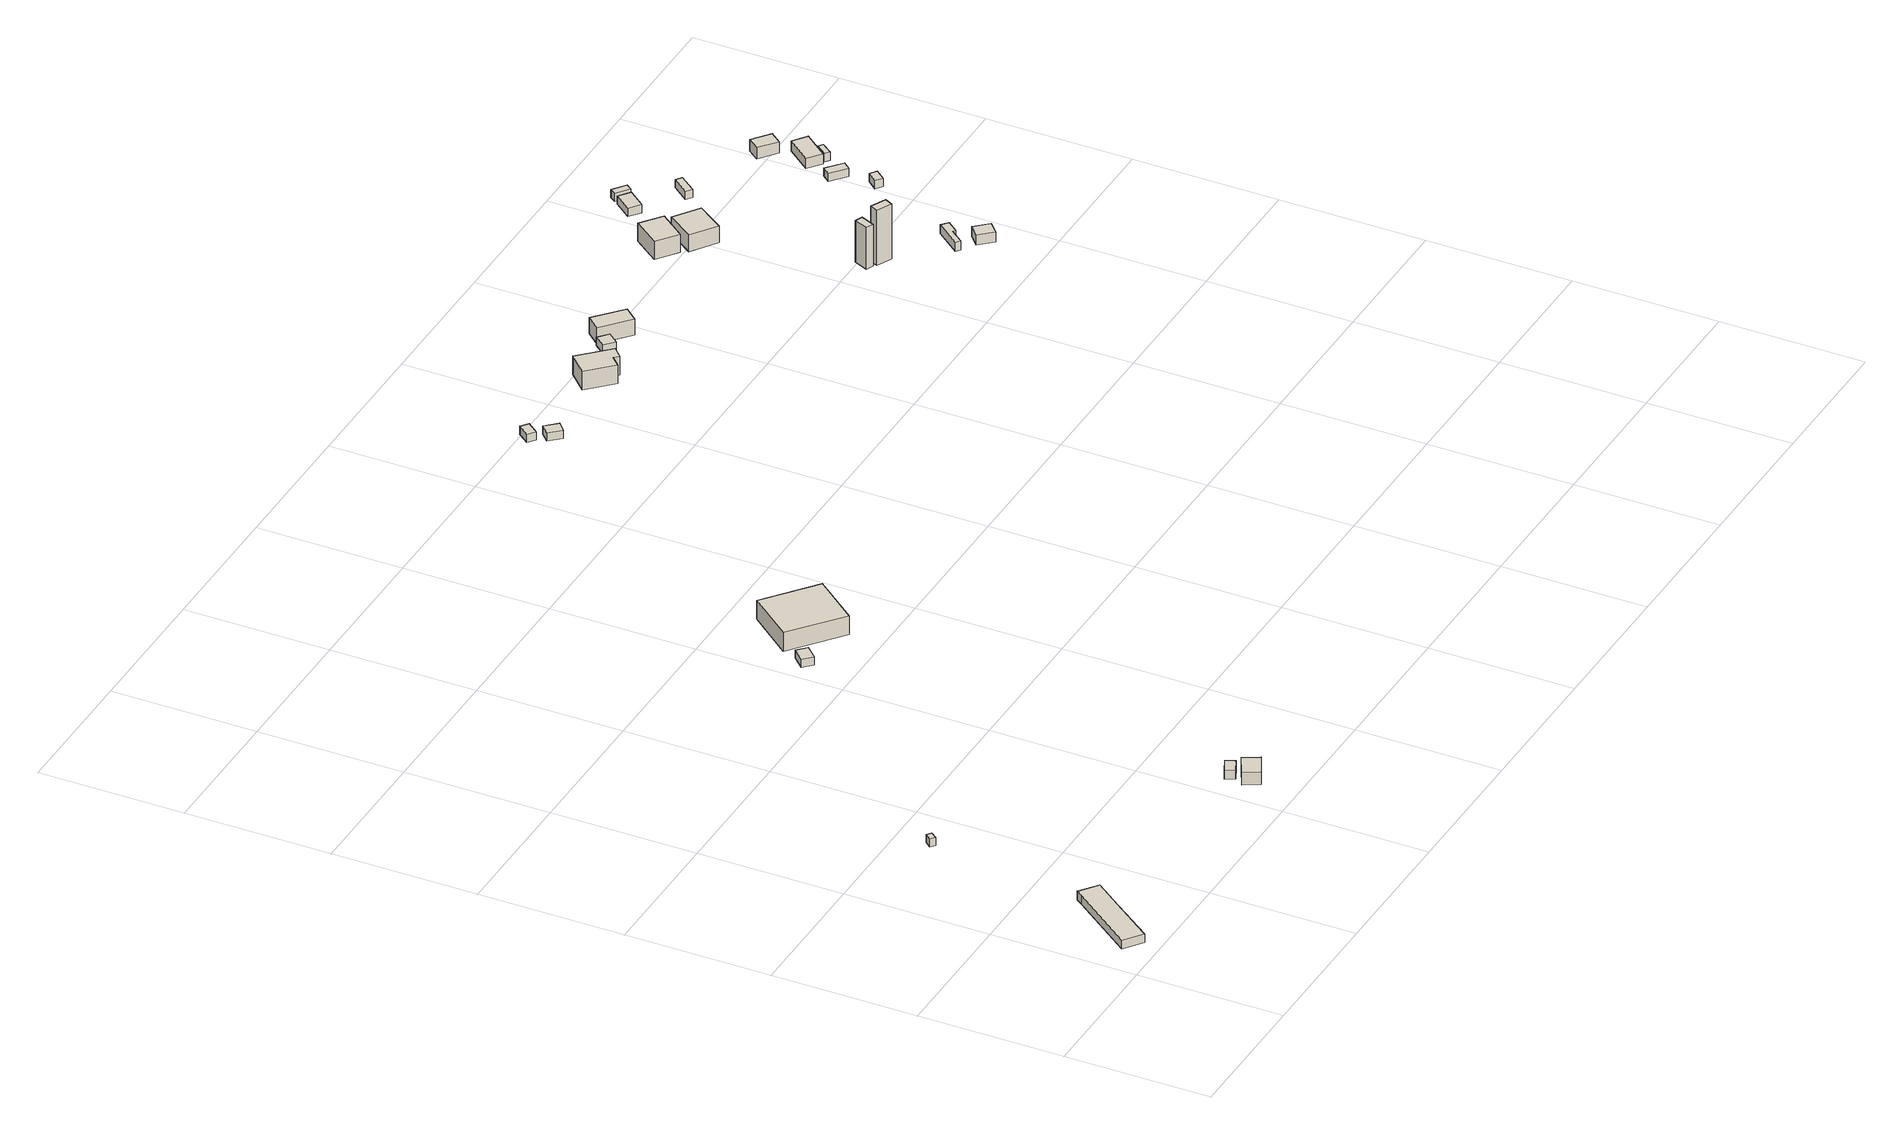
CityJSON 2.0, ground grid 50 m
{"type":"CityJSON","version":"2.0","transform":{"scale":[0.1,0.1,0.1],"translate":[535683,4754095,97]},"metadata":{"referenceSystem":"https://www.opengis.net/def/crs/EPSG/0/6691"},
"CityObjects":{
"building1":{"type":"Building","attributes":{"KeyCode":"658646","class":"3003","measuredHeight":3.8,"BuildingIDAttribute.prefecture":"01","BuildingIDAttribute.city":"01110","BuildingDetailAttribute.buildingStructureType":"611","BuildingDetailAttribute.surveyYear":2019,"BuildingRiverFloodingRiskAttribute.description":"2","BuildingRiverFloodingRiskAttribute.rankOrg":"1","BuildingRiverFloodingRiskAttribute.depth":0.486,"BuildingRiverFloodingRiskAttribute.adminType":"2","BuildingRiverFloodingRiskAttribute.scale":"1"},"geometry":[{"type":"Solid","lod":"1","boundaries":[[[[0,1,2,3,4,5]],[[4,6,7,5]],[[3,8,6,4]],[[2,9,8,3]],[[1,10,9,2]],[[0,11,10,1]],[[5,7,11,0]],[[6,8,9,10,11,7]]]]}]},
"building2":{"type":"Building","attributes":{"KeyCode":"642252","class":"3001","BuildingIDAttribute.prefecture":"01","BuildingIDAttribute.city":"01110","BuildingDetailAttribute.buildingStructureType":"611","BuildingDetailAttribute.surveyYear":2019,"BuildingRiverFloodingRiskAttribute.description":"2","BuildingRiverFloodingRiskAttribute.rankOrg":"1","BuildingRiverFloodingRiskAttribute.depth":0.071,"BuildingRiverFloodingRiskAttribute.adminType":"2","BuildingRiverFloodingRiskAttribute.scale":"2"},"geometry":[{"type":"Solid","lod":"1","boundaries":[[[[12,13,14,15]],[[14,16,17,15]],[[13,18,16,14]],[[12,19,18,13]],[[15,17,19,12]],[[16,18,19,17]]]]}]},
"building3":{"type":"Building","attributes":{"KeyCode":"642195","class":"3001","measuredHeight":5.4,"BuildingIDAttribute.prefecture":"01","BuildingIDAttribute.city":"01110","BuildingDetailAttribute.buildingStructureType":"611","BuildingDetailAttribute.surveyYear":2019,"BuildingRiverFloodingRiskAttribute.description":"2","BuildingRiverFloodingRiskAttribute.rankOrg":"1","BuildingRiverFloodingRiskAttribute.depth":0.396,"BuildingRiverFloodingRiskAttribute.adminType":"2","BuildingRiverFloodingRiskAttribute.scale":"1"},"geometry":[{"type":"Solid","lod":"1","boundaries":[[[[20,21,22,23]],[[22,24,25,23]],[[21,26,24,22]],[[20,27,26,21]],[[23,25,27,20]],[[24,26,27,25]]]]}]},
"building4":{"type":"Building","attributes":{"KeyCode":"642194","class":"3001","measuredHeight":3.9,"BuildingIDAttribute.prefecture":"01","BuildingIDAttribute.city":"01110","BuildingDetailAttribute.buildingStructureType":"611","BuildingDetailAttribute.surveyYear":2019,"BuildingRiverFloodingRiskAttribute.description":"2","BuildingRiverFloodingRiskAttribute.rankOrg":"1","BuildingRiverFloodingRiskAttribute.depth":0.396,"BuildingRiverFloodingRiskAttribute.adminType":"2","BuildingRiverFloodingRiskAttribute.scale":"1"},"geometry":[{"type":"Solid","lod":"1","boundaries":[[[[28,29,30,31]],[[30,32,33,31]],[[29,34,32,30]],[[28,35,34,29]],[[31,33,35,28]],[[32,34,35,33]]]]}]},
"building5":{"type":"Building","attributes":{"KeyCode":"642332","class":"3001","BuildingIDAttribute.prefecture":"01","BuildingIDAttribute.city":"01110","BuildingDetailAttribute.buildingStructureType":"611","BuildingDetailAttribute.surveyYear":2019,"BuildingRiverFloodingRiskAttribute.description":"2","BuildingRiverFloodingRiskAttribute.rankOrg":"1","BuildingRiverFloodingRiskAttribute.depth":0.062,"BuildingRiverFloodingRiskAttribute.adminType":"2","BuildingRiverFloodingRiskAttribute.scale":"1"},"geometry":[{"type":"Solid","lod":"1","boundaries":[[[[36,37,38,39]],[[38,40,41,39]],[[37,42,40,38]],[[36,43,42,37]],[[39,41,43,36]],[[40,42,43,41]]]]}]},
"building6":{"type":"Building","attributes":{"KeyCode":"642253","class":"3001","measuredHeight":8.2,"BuildingIDAttribute.prefecture":"01","BuildingIDAttribute.city":"01110","BuildingDetailAttribute.buildingStructureType":"611","BuildingDetailAttribute.surveyYear":2019,"BuildingRiverFloodingRiskAttribute.description":"2","BuildingRiverFloodingRiskAttribute.rankOrg":"1","BuildingRiverFloodingRiskAttribute.depth":0.113,"BuildingRiverFloodingRiskAttribute.adminType":"2","BuildingRiverFloodingRiskAttribute.scale":"1"},"geometry":[{"type":"Solid","lod":"1","boundaries":[[[[44,45,46,47]],[[46,48,49,47]],[[45,50,48,46]],[[44,51,50,45]],[[47,49,51,44]],[[48,50,51,49]]]]}]},
"building7":{"type":"Building","attributes":{"KeyCode":"642335","class":"3001","BuildingIDAttribute.prefecture":"01","BuildingIDAttribute.city":"01110","BuildingDetailAttribute.buildingStructureType":"611","BuildingDetailAttribute.surveyYear":2019,"BuildingRiverFloodingRiskAttribute.description":"2","BuildingRiverFloodingRiskAttribute.rankOrg":"1","BuildingRiverFloodingRiskAttribute.depth":0.065,"BuildingRiverFloodingRiskAttribute.adminType":"2","BuildingRiverFloodingRiskAttribute.scale":"1"},"geometry":[{"type":"Solid","lod":"1","boundaries":[[[[52,53,54,55]],[[54,56,57,55]],[[53,58,56,54]],[[52,59,58,53]],[[55,57,59,52]],[[56,58,59,57]]]]}]},
"building8":{"type":"Building","attributes":{"KeyCode":"642330","class":"3001","measuredHeight":2.9,"BuildingIDAttribute.prefecture":"01","BuildingIDAttribute.city":"01110","BuildingDetailAttribute.buildingStructureType":"611","BuildingDetailAttribute.surveyYear":2019,"BuildingRiverFloodingRiskAttribute.description":"2","BuildingRiverFloodingRiskAttribute.rankOrg":"1","BuildingRiverFloodingRiskAttribute.depth":0.065,"BuildingRiverFloodingRiskAttribute.adminType":"2","BuildingRiverFloodingRiskAttribute.scale":"1"},"geometry":[{"type":"Solid","lod":"1","boundaries":[[[[60,61,62,63]],[[62,64,65,63]],[[61,66,64,62]],[[60,67,66,61]],[[63,65,67,60]],[[64,66,67,65]]]]}]},
"building9":{"type":"Building","attributes":{"KeyCode":"642214","class":"3001","measuredHeight":8.6,"BuildingIDAttribute.prefecture":"01","BuildingIDAttribute.city":"01110","BuildingDetailAttribute.buildingStructureType":"611","BuildingDetailAttribute.surveyYear":2019,"BuildingRiverFloodingRiskAttribute.description":"2","BuildingRiverFloodingRiskAttribute.rankOrg":"2","BuildingRiverFloodingRiskAttribute.depth":0.658,"BuildingRiverFloodingRiskAttribute.adminType":"2","BuildingRiverFloodingRiskAttribute.scale":"1"},"geometry":[{"type":"Solid","lod":"1","boundaries":[[[[68,69,70,71,72,73]],[[72,74,75,73]],[[71,76,74,72]],[[70,77,76,71]],[[69,78,77,70]],[[68,79,78,69]],[[73,75,79,68]],[[74,76,77,78,79,75]]]]}]},
"building10":{"type":"Building","attributes":{"KeyCode":"642216","class":"3001","measuredHeight":3.2,"BuildingIDAttribute.prefecture":"01","BuildingIDAttribute.city":"01110","BuildingDetailAttribute.buildingStructureType":"611","BuildingDetailAttribute.surveyYear":2019,"BuildingRiverFloodingRiskAttribute.description":"2","BuildingRiverFloodingRiskAttribute.rankOrg":"2","BuildingRiverFloodingRiskAttribute.depth":0.658,"BuildingRiverFloodingRiskAttribute.adminType":"2","BuildingRiverFloodingRiskAttribute.scale":"1"},"geometry":[{"type":"Solid","lod":"1","boundaries":[[[[80,81,82,83]],[[82,84,85,83]],[[81,86,84,82]],[[80,87,86,81]],[[83,85,87,80]],[[84,86,87,85]]]]}]},
"building11":{"type":"Building","attributes":{"KeyCode":"642215","class":"3001","measuredHeight":9.6,"BuildingIDAttribute.prefecture":"01","BuildingIDAttribute.city":"01110","BuildingDetailAttribute.buildingStructureType":"611","BuildingDetailAttribute.surveyYear":2019,"BuildingRiverFloodingRiskAttribute.description":"2","BuildingRiverFloodingRiskAttribute.rankOrg":"1","BuildingRiverFloodingRiskAttribute.depth":0.208,"BuildingRiverFloodingRiskAttribute.adminType":"2","BuildingRiverFloodingRiskAttribute.scale":"1"},"geometry":[{"type":"Solid","lod":"1","boundaries":[[[[88,89,90,91]],[[90,92,93,91]],[[89,94,92,90]],[[88,95,94,89]],[[91,93,95,88]],[[92,94,95,93]]]]}]},
"building12":{"type":"Building","attributes":{"KeyCode":"642203","class":"3001","measuredHeight":7.2,"BuildingIDAttribute.prefecture":"01","BuildingIDAttribute.city":"01110","BuildingDetailAttribute.buildingStructureType":"611","BuildingDetailAttribute.surveyYear":2019,"BuildingRiverFloodingRiskAttribute.description":"2","BuildingRiverFloodingRiskAttribute.rankOrg":"1","BuildingRiverFloodingRiskAttribute.depth":0.387,"BuildingRiverFloodingRiskAttribute.adminType":"2","BuildingRiverFloodingRiskAttribute.scale":"1"},"geometry":[{"type":"Solid","lod":"1","boundaries":[[[[96,97,98,99]],[[98,100,101,99]],[[97,102,100,98]],[[96,103,102,97]],[[99,101,103,96]],[[100,102,103,101]]]]}]},
"building13":{"type":"Building","attributes":{"KeyCode":"642254","class":"3001","measuredHeight":18.2,"BuildingIDAttribute.prefecture":"01","BuildingIDAttribute.city":"01110","BuildingDetailAttribute.buildingStructureType":"611","BuildingDetailAttribute.surveyYear":2019,"BuildingRiverFloodingRiskAttribute.description":"2","BuildingRiverFloodingRiskAttribute.rankOrg":"2","BuildingRiverFloodingRiskAttribute.depth":1.63,"BuildingRiverFloodingRiskAttribute.adminType":"2","BuildingRiverFloodingRiskAttribute.scale":"1"},"geometry":[{"type":"Solid","lod":"1","boundaries":[[[[104,105,106,107]],[[106,108,109,107]],[[105,110,108,106]],[[104,111,110,105]],[[107,109,111,104]],[[108,110,111,109]]]]}]},
"building14":{"type":"Building","attributes":{"KeyCode":"642205","class":"3001","measuredHeight":21.8,"BuildingIDAttribute.prefecture":"01","BuildingIDAttribute.city":"01110","BuildingDetailAttribute.buildingStructureType":"611","BuildingDetailAttribute.surveyYear":2019,"BuildingRiverFloodingRiskAttribute.description":"2","BuildingRiverFloodingRiskAttribute.rankOrg":"2","BuildingRiverFloodingRiskAttribute.depth":2.56,"BuildingRiverFloodingRiskAttribute.adminType":"2","BuildingRiverFloodingRiskAttribute.scale":"1"},"geometry":[{"type":"Solid","lod":"1","boundaries":[[[[112,113,114,115]],[[114,116,117,115]],[[113,118,116,114]],[[112,119,118,113]],[[115,117,119,112]],[[116,118,119,117]]]]}]},
"building15":{"type":"Building","attributes":{"KeyCode":"642204","class":"3001","measuredHeight":7.4,"BuildingIDAttribute.prefecture":"01","BuildingIDAttribute.city":"01110","BuildingDetailAttribute.buildingStructureType":"611","BuildingDetailAttribute.surveyYear":2019,"BuildingRiverFloodingRiskAttribute.description":"2","BuildingRiverFloodingRiskAttribute.rankOrg":"2","BuildingRiverFloodingRiskAttribute.depth":0.7,"BuildingRiverFloodingRiskAttribute.adminType":"2","BuildingRiverFloodingRiskAttribute.scale":"1"},"geometry":[{"type":"Solid","lod":"1","boundaries":[[[[120,121,122,123]],[[122,124,125,123]],[[121,126,124,122]],[[120,127,126,121]],[[123,125,127,120]],[[124,126,127,125]]]]}]},
"building16":{"type":"Building","attributes":{"KeyCode":"642269","class":"3001","measuredHeight":3.3,"BuildingIDAttribute.prefecture":"01","BuildingIDAttribute.city":"01110","BuildingDetailAttribute.buildingStructureType":"611","BuildingDetailAttribute.surveyYear":2019,"BuildingRiverFloodingRiskAttribute.description":"2","BuildingRiverFloodingRiskAttribute.rankOrg":"2","BuildingRiverFloodingRiskAttribute.depth":0.558,"BuildingRiverFloodingRiskAttribute.adminType":"2","BuildingRiverFloodingRiskAttribute.scale":"1"},"geometry":[{"type":"Solid","lod":"1","boundaries":[[[[128,129,130,131]],[[130,132,133,131]],[[129,134,132,130]],[[128,135,134,129]],[[131,133,135,128]],[[132,134,135,133]]]]}]},
"building17":{"type":"Building","attributes":{"KeyCode":"642255","class":"3001","measuredHeight":5.2,"BuildingIDAttribute.prefecture":"01","BuildingIDAttribute.city":"01110","BuildingDetailAttribute.buildingStructureType":"611","BuildingDetailAttribute.surveyYear":2019,"BuildingRiverFloodingRiskAttribute.description":"2","BuildingRiverFloodingRiskAttribute.rankOrg":"2","BuildingRiverFloodingRiskAttribute.depth":2.58,"BuildingRiverFloodingRiskAttribute.adminType":"2","BuildingRiverFloodingRiskAttribute.scale":"1"},"geometry":[{"type":"Solid","lod":"1","boundaries":[[[[136,137,138,139,140,141]],[[140,142,143,141]],[[139,144,142,140]],[[138,145,144,139]],[[137,146,145,138]],[[136,147,146,137]],[[141,143,147,136]],[[142,144,145,146,147,143]]]]}]},
"building18":{"type":"Building","attributes":{"KeyCode":"642316","class":"3001","measuredHeight":4.1,"BuildingIDAttribute.prefecture":"01","BuildingIDAttribute.city":"01110","BuildingDetailAttribute.buildingStructureType":"611","BuildingDetailAttribute.surveyYear":2019,"BuildingRiverFloodingRiskAttribute.description":"2","BuildingRiverFloodingRiskAttribute.rankOrg":"2","BuildingRiverFloodingRiskAttribute.depth":2.58,"BuildingRiverFloodingRiskAttribute.adminType":"2","BuildingRiverFloodingRiskAttribute.scale":"1"},"geometry":[{"type":"Solid","lod":"1","boundaries":[[[[148,149,150,151]],[[150,152,153,151]],[[149,154,152,150]],[[148,155,154,149]],[[151,153,155,148]],[[152,154,155,153]]]]}]},
"building19":{"type":"Building","attributes":{"KeyCode":"642327","class":"3001","measuredHeight":2.7,"BuildingIDAttribute.prefecture":"01","BuildingIDAttribute.city":"01110","BuildingDetailAttribute.buildingStructureType":"611","BuildingDetailAttribute.surveyYear":2019,"BuildingRiverFloodingRiskAttribute.description":"2","BuildingRiverFloodingRiskAttribute.rankOrg":"2","BuildingRiverFloodingRiskAttribute.depth":0.558,"BuildingRiverFloodingRiskAttribute.adminType":"2","BuildingRiverFloodingRiskAttribute.scale":"1"},"geometry":[{"type":"Solid","lod":"1","boundaries":[[[[156,157,158,159]],[[158,160,161,159]],[[157,162,160,158]],[[156,163,162,157]],[[159,161,163,156]],[[160,162,163,161]]]]}]},
"building20":{"type":"Building","attributes":{"KeyCode":"642328","class":"3001","measuredHeight":2.9,"BuildingIDAttribute.prefecture":"01","BuildingIDAttribute.city":"01110","BuildingDetailAttribute.buildingStructureType":"611","BuildingDetailAttribute.surveyYear":2019,"BuildingRiverFloodingRiskAttribute.description":"2","BuildingRiverFloodingRiskAttribute.rankOrg":"2","BuildingRiverFloodingRiskAttribute.depth":0.682,"BuildingRiverFloodingRiskAttribute.adminType":"2","BuildingRiverFloodingRiskAttribute.scale":"1"},"geometry":[{"type":"Solid","lod":"1","boundaries":[[[[164,165,166,167]],[[166,168,169,167]],[[165,170,168,166]],[[164,171,170,165]],[[167,169,171,164]],[[168,170,171,169]]]]}]},
"building21":{"type":"Building","attributes":{"KeyCode":"642202","class":"3001","measuredHeight":3.1,"BuildingIDAttribute.prefecture":"01","BuildingIDAttribute.city":"01110","BuildingDetailAttribute.buildingStructureType":"611","BuildingDetailAttribute.surveyYear":2019,"BuildingRiverFloodingRiskAttribute.description":"2","BuildingRiverFloodingRiskAttribute.rankOrg":"2","BuildingRiverFloodingRiskAttribute.depth":2.9,"BuildingRiverFloodingRiskAttribute.adminType":"2","BuildingRiverFloodingRiskAttribute.scale":"1"},"geometry":[{"type":"Solid","lod":"1","boundaries":[[[[172,173,174,175]],[[174,176,177,175]],[[173,178,176,174]],[[172,179,178,173]],[[175,177,179,172]],[[176,178,179,177]]]]}]},
"building22":{"type":"Building","attributes":{"KeyCode":"642201","class":"3001","measuredHeight":4.5,"BuildingIDAttribute.prefecture":"01","BuildingIDAttribute.city":"01110","BuildingDetailAttribute.buildingStructureType":"611","BuildingDetailAttribute.surveyYear":2019,"BuildingRiverFloodingRiskAttribute.description":"2","BuildingRiverFloodingRiskAttribute.rankOrg":"2","BuildingRiverFloodingRiskAttribute.depth":2.77,"BuildingRiverFloodingRiskAttribute.adminType":"2","BuildingRiverFloodingRiskAttribute.scale":"1"},"geometry":[{"type":"Solid","lod":"1","boundaries":[[[[180,181,182,183]],[[182,184,185,183]],[[181,186,184,182]],[[180,187,186,181]],[[183,185,187,180]],[[184,186,187,185]]]]}]},
"building23":{"type":"Building","attributes":{"KeyCode":"642257","class":"3001","measuredHeight":4.5,"BuildingIDAttribute.prefecture":"01","BuildingIDAttribute.city":"01110","BuildingDetailAttribute.buildingStructureType":"611","BuildingDetailAttribute.surveyYear":2019,"BuildingRiverFloodingRiskAttribute.description":"2","BuildingRiverFloodingRiskAttribute.rankOrg":"2","BuildingRiverFloodingRiskAttribute.depth":2.49,"BuildingRiverFloodingRiskAttribute.adminType":"2","BuildingRiverFloodingRiskAttribute.scale":"1"},"geometry":[{"type":"Solid","lod":"1","boundaries":[[[[188,189,190,191]],[[190,192,193,191]],[[189,194,192,190]],[[188,195,194,189]],[[191,193,195,188]],[[192,194,195,193]]]]}]},
"building24":{"type":"Building","attributes":{"KeyCode":"642256","class":"3001","measuredHeight":4.9,"BuildingIDAttribute.prefecture":"01","BuildingIDAttribute.city":"01110","BuildingDetailAttribute.buildingStructureType":"611","BuildingDetailAttribute.surveyYear":2019,"BuildingRiverFloodingRiskAttribute.description":"2","BuildingRiverFloodingRiskAttribute.rankOrg":"2","BuildingRiverFloodingRiskAttribute.depth":2.49,"BuildingRiverFloodingRiskAttribute.adminType":"2","BuildingRiverFloodingRiskAttribute.scale":"1"},"geometry":[{"type":"Solid","lod":"1","boundaries":[[[[196,197,198,199]],[[198,200,201,199]],[[197,202,200,198]],[[196,203,202,197]],[[199,201,203,196]],[[200,202,203,201]]]]}]},
"building25":{"type":"Building","attributes":{"KeyCode":"642258","class":"3001","measuredHeight":2.8,"BuildingIDAttribute.prefecture":"01","BuildingIDAttribute.city":"01110","BuildingDetailAttribute.buildingStructureType":"611","BuildingDetailAttribute.surveyYear":2019,"BuildingRiverFloodingRiskAttribute.description":"2","BuildingRiverFloodingRiskAttribute.rankOrg":"2","BuildingRiverFloodingRiskAttribute.depth":2.77,"BuildingRiverFloodingRiskAttribute.adminType":"2","BuildingRiverFloodingRiskAttribute.scale":"1"},"geometry":[{"type":"Solid","lod":"1","boundaries":[[[[204,205,206,207]],[[206,208,209,207]],[[205,210,208,206]],[[204,211,210,205]],[[207,209,211,204]],[[208,210,211,209]]]]}]}
},
"vertices":[
[68,7,86],[6,54,86],[172,275,86],[187,295,86],[249,249,86],[173,148,86],[249,249,118],[173,148,118],[187,295,118],[172,275,118],[6,54,118],[68,7,118],
[270,820,79],[256,833,79],[273,853,79],[288,841,79],[273,853,109],[288,841,109],[256,833,109],[270,820,109],
[1031,86,65],[1003,139,65],[1076,177,65],[1104,123,65],[1076,177,111],[1104,123,111],[1003,139,111],[1031,86,111],
[1022,169,66],[1007,201,66],[1057,225,66],[1072,193,66],[1057,225,97],[1072,193,97],[1007,201,97],[1022,169,97],
[1020,1605,59],[989,1634,59],[1027,1674,59],[1058,1645,59],[1027,1674,89],[1058,1645,89],[989,1634,89],[1020,1605,89],
[1230,1591,48],[1058,1731,48],[1181,1882,48],[1353,1743,48],[1181,1882,117],[1353,1743,117],[1058,1731,117],[1230,1591,117],
[1769,2925,42],[1744,2945,42],[1775,2984,42],[1800,2965,42],[1775,2984,72],[1800,2965,72],[1744,2945,72],[1769,2925,72],
[1814,2855,42],[1778,2895,42],[1808,2923,42],[1844,2882,42],[1808,2923,72],[1844,2882,72],[1778,2895,72],[1814,2855,72],
[2210,2859,36],[2195,2875,36],[2165,2845,36],[2085,2926,36],[2149,2989,36],[2244,2892,36],[2149,2989,104],[2244,2892,104],[2085,2926,104],[2165,2845,104],[2195,2875,104],[2210,2859,104],
[2328,2930,36],[2293,2959,36],[2324,2996,36],[2359,2967,36],[2324,2996,66],[2359,2967,66],[2293,2959,66],[2328,2930,66],
[2427,2916,36],[2332,2999,36],[2373,3045,36],[2467,2962,36],[2373,3045,94],[2467,2962,94],[2332,2999,94],[2427,2916,94],
[2899,2995,33],[2827,3049,33],[2896,3139,33],[2967,3084,33],[2896,3139,99],[2967,3084,99],[2827,3049,99],[2899,2995,99],
[3103,2439,25],[3078,2450,25],[3099,2497,25],[3123,2486,25],[3099,2497,179],[3123,2486,179],[3078,2450,179],[3103,2439,179],
[3172,2410,18],[3120,2435,18],[3134,2462,18],[3185,2437,18],[3134,2462,221],[3185,2437,221],[3120,2435,221],[3172,2410,221],
[2999,2912,33],[2913,2973,33],[2978,3066,33],[3064,3005,33],[2978,3066,94],[3064,3005,94],[2913,2973,94],[2999,2912,94],
[3042,3197,32],[3004,3227,32],[3051,3286,32],[3089,3256,32],[3051,3286,62],[3089,3256,62],[3004,3227,62],[3042,3197,62],
[3364,2286,12],[3355,2293,12],[3320,2247,12],[3305,2259,12],[3371,2343,12],[3394,2324,12],[3371,2343,45],[3394,2324,45],[3305,2259,45],[3320,2247,45],[3355,2293,45],[3364,2286,45],
[3406,2171,12],[3364,2216,12],[3400,2250,12],[3442,2205,12],[3400,2250,49],[3442,2205,49],[3364,2216,49],[3406,2171,49],
[3103,3265,33],[3058,3298,33],[3073,3318,33],[3118,3285,33],[3073,3318,63],[3118,3285,63],[3058,3298,63],[3103,3265,63],
[3183,3093,34],[3163,3109,34],[3208,3166,34],[3228,3151,34],[3208,3166,64],[3228,3151,64],[3163,3109,64],[3183,3093,64],
[3529,2615,9],[3507,2633,9],[3535,2667,9],[3557,2650,9],[3535,2667,39],[3557,2650,39],[3507,2633,39],[3529,2615,39],
[3531,2734,10],[3478,2778,10],[3499,2803,10],[3552,2759,10],[3499,2803,40],[3552,2759,40],[3478,2778,40],[3531,2734,40],
[3557,2835,10],[3511,2871,10],[3578,2954,10],[3624,2918,10],[3578,2954,47],[3624,2918,47],[3511,2871,47],[3557,2835,47],
[3549,2980,11],[3489,3028,11],[3520,3067,11],[3580,3020,11],[3520,3067,53],[3580,3020,53],[3489,3028,53],[3549,2980,53],
[3585,2824,10],[3569,2837,10],[3598,2874,10],[3614,2862,10],[3598,2874,40],[3614,2862,40],[3569,2837,40],[3585,2824,40]
]}
